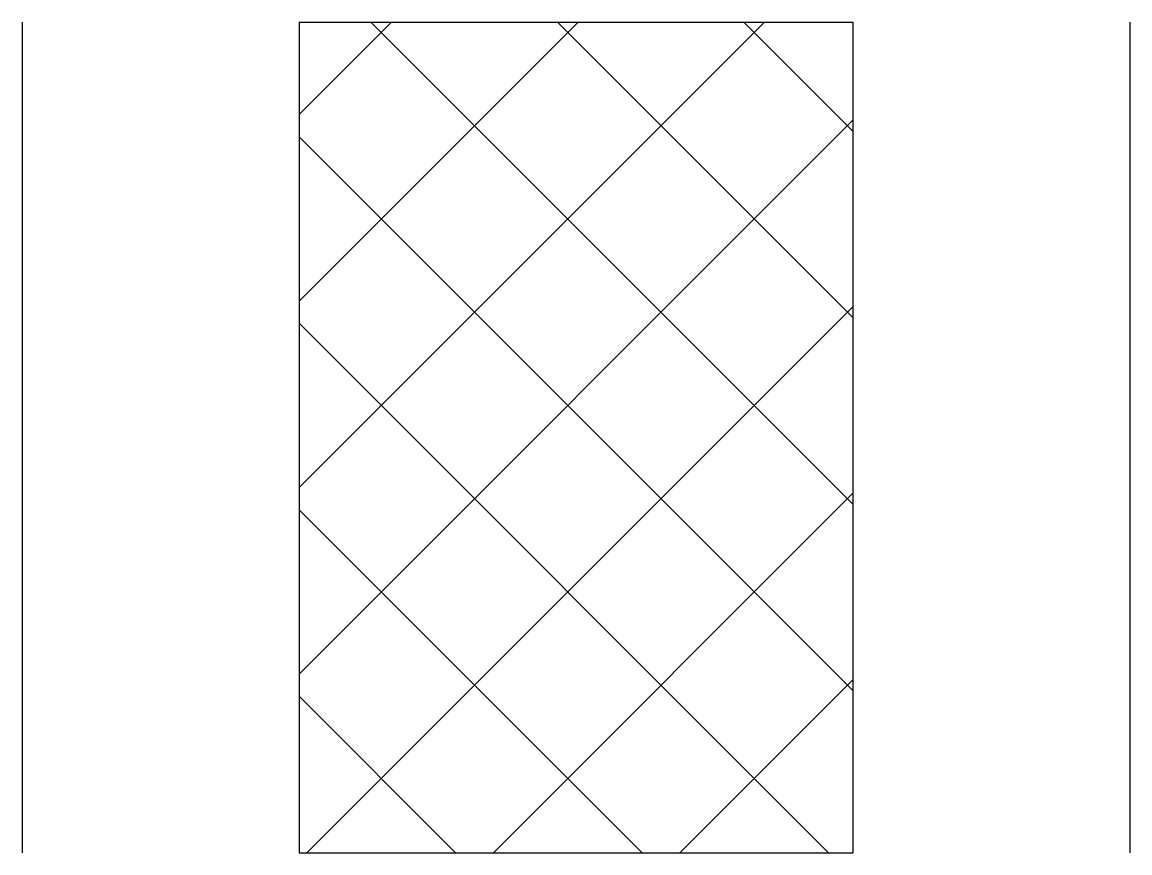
# Model space of a CAD drawing. Extents: x 0 to 4, y -1.5 to 1.5.
import ezdxf

# ---------------------------------------------------------------- set-up
doc = ezdxf.new("R2010")
doc.units = 0
doc.header["$MEASUREMENT"] = 0
doc.layers.add('1', color=7, linetype='CONTINUOUS')

msp = doc.modelspace()

# ---------------------------------------------------------------- hatches: boundary and pattern name
at = {"layer": '1'}
h = msp.add_hatch(dxfattribs=at)
h.set_pattern_fill('ANSI37', color=256, scale=0.15, style=0)
h.set_pattern_definition([(45, (-84.5773, -116.7402), (-0.3367596, 0.3367596), []), (135, (-84.5773, -116.7402), (-0.3367596, -0.3367596), [])])
h.paths.add_polyline_path([(3, 1.5), (1, 1.5), (1, -1.5), (3, -1.5)])

# ---------------------------------------------------------------- linework, layer by layer
for p, q in [((0, 1.5), (0, -1.5)), ((1, 1.5), (3, 1.5)), ((1, 1.5), (1, -1.5)), ((3, 1.5), (3, -1.5)), ((4, 1.5), (4, -1.5)), ((1, -1.5), (3, -1.5))]:
    msp.add_line(p, q, dxfattribs=at)

doc.saveas('drawing.dxf')
